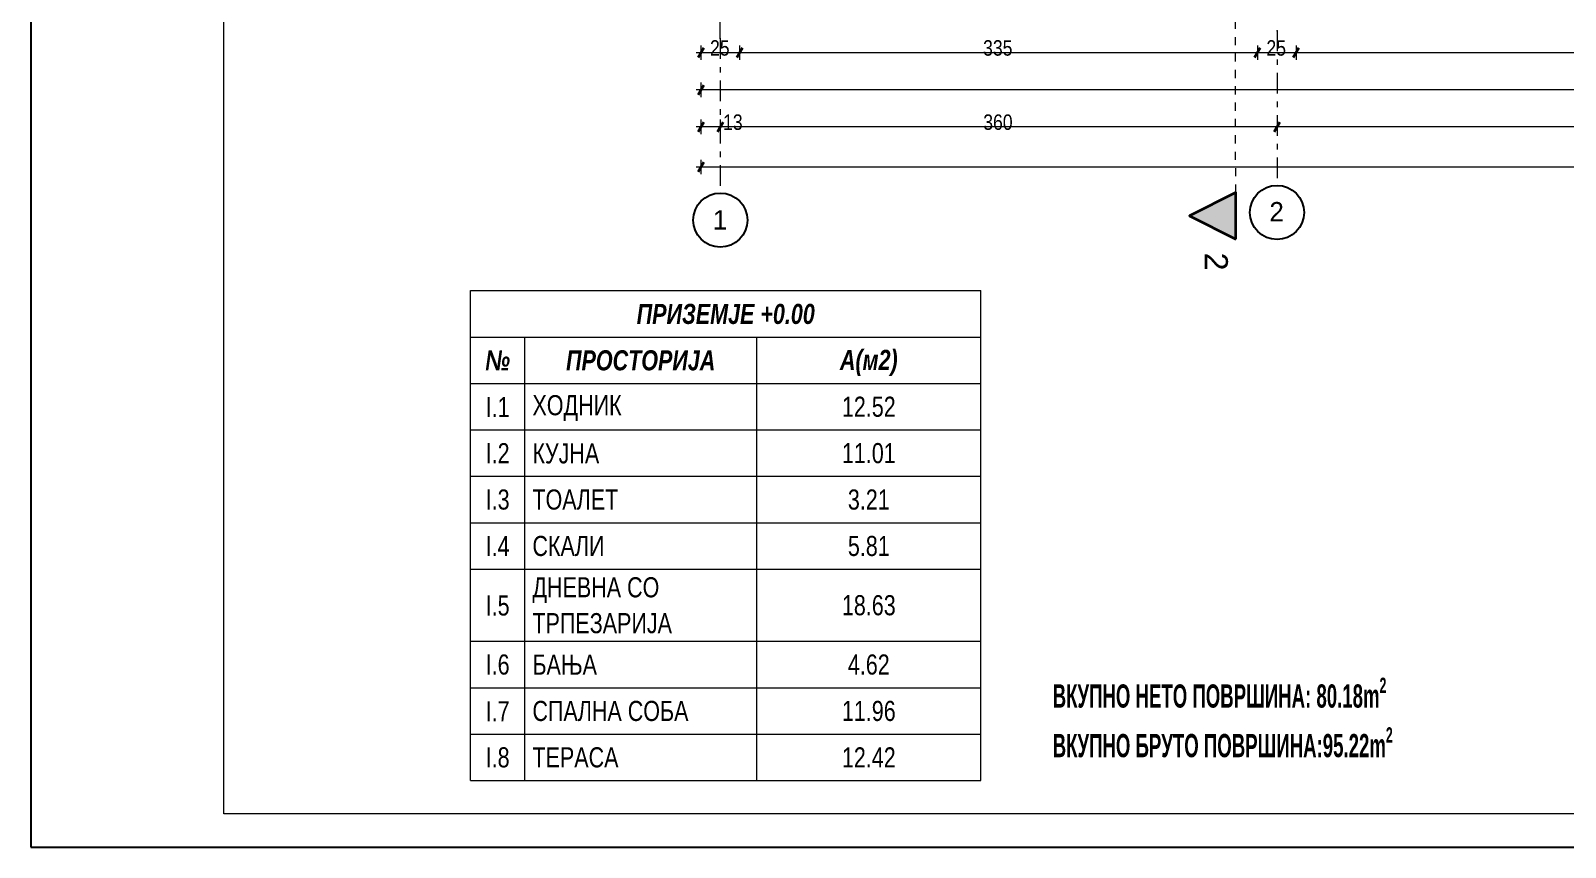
# Model space of a CAD drawing. Extents: x 1230 to 300706, y -1407 to 36108.
# Drawn here: x 56767 to 66690, y 2225 to 7504 of the extents above; entities that cross this region are included whole.
import ezdxf

# ---------------------------------------------------------------- set-up
doc = ezdxf.new("R2010")
doc.units = 0
doc.header["$LTSCALE"] = 5
doc.header["$MEASUREMENT"] = 0
doc.linetypes.add('- Двойно прекъснати линии', pattern=[1093.611073, 529.166651, -211.666656, 141.111112, -211.666656])
doc.linetypes.add('- Прекъснати линия', pattern=[423.333333, 211.666667, -211.666667])
for name, color, linetype, lineweight in [('1', 255, 'Continuous', 13), ('25', 9, 'Continuous', 35), ('46', 9, 'Continuous', 35), ('7', 7, 'Continuous', 25), ('85', 254, 'Continuous', 20), ('dimenzija', 7, 'Continuous', 13)]:
    doc.layers.add(name, color=color, linetype=linetype, lineweight=lineweight)
doc.layers.add('4 _ - Фрагмент - Чертежи.2D Elements', color=7, linetype='Continuous')
doc.layers.add('7 _ - Основни елементи.2D Elements', color=7, linetype='Continuous')
doc.layers.add('45', color=7, linetype='Continuous', lineweight=35, true_color=0x404040)
doc.styles.add('GENERATED_STYLE_3', font='GOTHIC.TTF')
doc.styles.add('GENERATED_STYLE_6', font='Cambria Math.ttf')
doc.styles.add('GENERATED_STYLE_8', font='GOTHICB.TTF')
doc.styles.add('GENERATED_STYLE_9', font='GOTHICB.TTF')

# ---------------------------------------------------------------- blocks, each defined once
blk = doc.blocks.new('A$Ce8ad3b6b')
at = {"layer": '7', "color": 7, "linetype": 'Continuous', "lineweight": 25, "char_height": 3, "attachment_point": 7, "style": 'GENERATED_STYLE_9'}
for s, insert in [('\\A1;{\\W0.600000x;\\pql;\\fCentury Gothic|b1|i0|c0|p34;ВКУПНО НЕТО ПОВРШИНА: 80.18\\fCentury Gothic|b1|i0|c0|p34;m\\fCentury Gothic|b1|i0|c0|p34;\\A1{\\H.66x;\\S2^  ;}}', (74.91, 9.55)), ('\\A1;{\\W0.600000x;\\pql;\\fCentury Gothic|b1|i0|c0|p34;ВКУПНО БРУТО ПОВРШИНА:95.22m\\fCentury Gothic|b1|i0|c0|p34;\\A1{\\H.66x;\\S2^  ;}}', (74.91, 3.14))]:
    blk.add_mtext(s, dxfattribs=dict(at, insert=insert))

msp = doc.modelspace()

# ---------------------------------------------------------------- hatches: boundary and pattern name
at = {"layer": '25', "linetype": 'Continuous', "lineweight": 35}
msp.add_hatch(color=256, dxfattribs=at).paths.add_polyline_path([(64559.2, 6157.3), (64558.8, 6457.3), (64259, 6306.8)])

# ---------------------------------------------------------------- linework, layer by layer
at = {"layer": '1', "linetype": '- Двойно прекъснати линии', "lineweight": 13, "ltscale": 0.05}
for p, q in [((61226.1, 7454.4), (61226.1, 14928.4)), ((61226.1, 7454.4), (61226.1, 6454.4)), ((64825.8, 7503.9), (64825.8, 6503.9))]:
    msp.add_line(p, q, dxfattribs=at)
at = {"layer": '1', "color": 7, "linetype": 'Continuous', "lineweight": 13, "ltscale": 0.05}
for p, q in [((59611.3, 5823.5), (62911.3, 5823.5)), ((59611.3, 5523.5), (59611.3, 5823.5)), ((62911.3, 5523.5), (62911.3, 5823.5)), ((59611.3, 5523.5), (62911.3, 5523.5)), ((59611.3, 5223.5), (59611.3, 5523.5)), ((59961.3, 5223.5), (59961.3, 5523.5)), ((61461.3, 5223.5), (61461.3, 5523.5)), ((62911.3, 5223.5), (62911.3, 5523.5)), ((59611.3, 5223.5), (59961.3, 5223.5)), ((59611.3, 4923.5), (59611.3, 5223.5)), ((59961.3, 5223.5), (61461.3, 5223.5)), ((59961.3, 4923.5), (59961.3, 5223.5)), ((61461.3, 5223.5), (62911.3, 5223.5)), ((61461.3, 4923.5), (61461.3, 5223.5)), ((62911.3, 4923.5), (62911.3, 5223.5)), ((59611.3, 4923.5), (59961.3, 4923.5)), ((59611.3, 4623.5), (59611.3, 4923.5)), ((59961.3, 4923.5), (61461.3, 4923.5)), ((59961.3, 4623.5), (59961.3, 4923.5)), ((61461.3, 4923.5), (62911.3, 4923.5)), ((61461.3, 4623.5), (61461.3, 4923.5)), ((62911.3, 4623.5), (62911.3, 4923.5)), ((59611.3, 4623.5), (59961.3, 4623.5)), ((59611.3, 4323.5), (59611.3, 4623.5)), ((59961.3, 4623.5), (61461.3, 4623.5)), ((59961.3, 4323.5), (59961.3, 4623.5)), ((61461.3, 4623.5), (62911.3, 4623.5)), ((61461.3, 4323.5), (61461.3, 4623.5)), ((62911.3, 4323.5), (62911.3, 4623.5)), ((59611.3, 4323.5), (59961.3, 4323.5)), ((59611.3, 4023.5), (59611.3, 4323.5)), ((59961.3, 4323.5), (61461.3, 4323.5)), ((59961.3, 4023.5), (59961.3, 4323.5)), ((61461.3, 4323.5), (62911.3, 4323.5)), ((61461.3, 4023.5), (61461.3, 4323.5)), ((62911.3, 4023.5), (62911.3, 4323.5)), ((59611.3, 4023.5), (59961.3, 4023.5)), ((59611.3, 3557), (59611.3, 4023.5)), ((59961.3, 4023.5), (61461.3, 4023.5)), ((59961.3, 3557), (59961.3, 4023.5)), ((61461.3, 4023.5), (62911.3, 4023.5)), ((61461.3, 3557), (61461.3, 4023.5)), ((62911.3, 3557), (62911.3, 4023.5)), ((59611.3, 3557), (59961.3, 3557)), ((59611.3, 3257), (59611.3, 3557)), ((59961.3, 3557), (61461.3, 3557)), ((59961.3, 3257), (59961.3, 3557)), ((61461.3, 3557), (62911.3, 3557)), ((61461.3, 3257), (61461.3, 3557)), ((62911.3, 3257), (62911.3, 3557)), ((59611.3, 3257), (59961.3, 3257)), ((59611.3, 2957), (59611.3, 3257)), ((59961.3, 3257), (61461.3, 3257)), ((59961.3, 2957), (59961.3, 3257)), ((61461.3, 3257), (62911.3, 3257)), ((61461.3, 2957), (61461.3, 3257)), ((62911.3, 2957), (62911.3, 3257)), ((59611.3, 2957), (59961.3, 2957)), ((59611.3, 2657), (59611.3, 2957)), ((59961.3, 2957), (61461.3, 2957)), ((59961.3, 2657), (59961.3, 2957)), ((61461.3, 2957), (62911.3, 2957)), ((61461.3, 2657), (61461.3, 2957)), ((62911.3, 2657), (62911.3, 2957)), ((59611.3, 2657), (59961.3, 2657)), ((59961.3, 2657), (61461.3, 2657)), ((61461.3, 2657), (62911.3, 2657))]:
    msp.add_line(p, q, dxfattribs=at)
at = {"layer": '1', "linetype": '- Двойно прекъснати линии', "lineweight": 13}
for p in [(61226.1, 7454.4), (61226.1, 7454.4), (64825.8, 7503.9), (64825.8, 7503.9)]:
    msp.add_point(p, dxfattribs=at)
at = {"layer": '25', "linetype": 'Continuous', "lineweight": 35, "flags": 128}
msp.add_lwpolyline([(64559.2, 6157.3), (64558.8, 6457.3), (64259, 6306.8)], close=True, dxfattribs=at)
at = {"layer": '4 _ - Фрагмент - Чертежи.2D Elements', "linetype": 'Continuous', "lineweight": 25, "ltscale": 0.01}
for points in [[(56766.9, 2225.4), (77766.9, 2225.4), (77766.9, 17075.4)], [(56766.9, 17075.4), (56766.9, 2225.4)]]:
    msp.add_lwpolyline(points, dxfattribs=at)
at = {"layer": '45', "linetype": 'Continuous', "lineweight": 35}
for p, q in [((61119.2, 7393.1), (61083.1, 7330.6)), ((61333.1, 7330.6), (61369.2, 7393.1)), ((64680.8, 7330.6), (64716.9, 7393.1)), ((64930.8, 7330.6), (64966.9, 7393.1)), ((61119.2, 7152.8), (61083.1, 7090.3)), ((61119.2, 6913.4), (61083.1, 6850.9)), ((61208.1, 6850.9), (61244.2, 6913.4)), ((64807.7, 6850.9), (64843.8, 6913.4)), ((61119.2, 6653.8), (61083.1, 6591.3))]:
    msp.add_line(p, q, dxfattribs=at)
at = {"layer": '7', "linetype": 'Continuous', "lineweight": 25}
for centre in [(61226.1, 6279.4), (64825.8, 6328.9)]:
    msp.add_circle(centre, 175, dxfattribs=at)
at = {"layer": '7 _ - Основни елементи.2D Elements', "linetype": 'Continuous', "lineweight": 20, "ltscale": 0.2, "flags": 128}
msp.add_lwpolyline([(58016.9, 16863.5), (77514.3, 16863.5), (77514.3, 2441), (58016.9, 2441)], close=True, dxfattribs=at)
at = {"layer": '85', "linetype": '- Прекъснати линия', "lineweight": 20, "ltscale": 0.05}
msp.add_line((64558.8, 6457.3), (64543.7, 16212), dxfattribs=at)
at = {"layer": '85', "linetype": 'Continuous', "lineweight": 20, "ltscale": 0.05}
for p, q in [((61101.1, 7361.9), (61070.6, 7361.9)), ((61101.1, 7408.7), (61101.1, 7315)), ((61351.1, 7361.9), (61101.1, 7361.9)), ((61351.1, 7408.7), (61351.1, 7315)), ((64698.8, 7361.9), (61351.1, 7361.9)), ((64698.8, 7408.7), (64698.8, 7315)), ((64948.8, 7361.9), (64698.8, 7361.9)), ((64948.8, 7408.7), (64948.8, 7315)), ((69851.1, 7361.9), (64948.8, 7361.9)), ((61101.1, 7168.5), (61101.1, 7074.7)), ((61101.1, 7121.6), (61070.6, 7121.6)), ((73101.1, 7121.6), (61101.1, 7121.6)), ((61101.1, 6882.2), (61070.6, 6882.2)), ((61101.1, 6929), (61101.1, 6835.3)), ((61226.1, 6882.2), (61101.1, 6882.2)), ((61226.1, 6929), (61226.1, 6835.3)), ((64825.8, 6882.2), (61226.1, 6882.2)), ((64825.8, 6929), (64825.8, 6835.3)), ((69975.8, 6882.2), (64825.8, 6882.2)), ((61101.1, 6669.4), (61101.1, 6575.7)), ((61101.1, 6622.5), (61070.6, 6622.5)), ((74901.1, 6622.5), (61101.1, 6622.5))]:
    msp.add_line(p, q, dxfattribs=at)

# ---------------------------------------------------------------- block references
at = {"layer": 'dimenzija', "ltscale": 50, "xscale": 49.99999999999962, "yscale": 49.99999999999962, "zscale": 49.99999999999962}
msp.add_blockref('A$Ce8ad3b6b', (59629.7, 2607), dxfattribs=at)

# ---------------------------------------------------------------- texts
at = {"layer": '1', "linetype": 'Continuous', "lineweight": 13, "char_height": 125, "attachment_point": 1, "style": 'GENERATED_STYLE_6'}
for s, insert in [('\\A1;{\\pql;\\pt0;\\fCentury Gothic|b0|i0|c0|p34;2}', (64777, 6396.4)), ('\\A1;{\\pql;\\pt0;\\fCentury Gothic|b0|i0|c0|p34;1}', (61177.3, 6343.7))]:
    msp.add_mtext(s, dxfattribs=dict(at, insert=insert))
at = {"layer": '1', "color": 7, "linetype": 'Continuous', "lineweight": 13, "char_height": 130}
for s, insert, attachment_point, style in [('\\A1;{\\W0.800000x;\\pqc;\\fCentury Gothic|b1|i1|c0|p34;ПРИЗЕМЈЕ +0.00}', (61261.3, 5672.4), 5, 'GENERATED_STYLE_8'), ('\\A1;{\\W0.800000x;\\pqc;\\fCentury Gothic|b1|i1|c0|p34;№}', (59786.3, 5372.5), 5, 'GENERATED_STYLE_8'), ('\\A1;{\\W0.800000x;\\pqc;\\fCentury Gothic|b1|i1|c0|p34;ПРОСТОРИЈА}', (60711.3, 5372.5), 5, 'GENERATED_STYLE_8'), ('\\A1;{\\W0.800000x;\\pqc;\\fCentury Gothic|b1|i1|c0|p34;А(м2)}', (62186.3, 5356.3), 5, 'GENERATED_STYLE_8'), ('\\A1;{\\W0.800000x;\\pqc;\\fCentury Gothic|b0|i0|c0|p34;I.1}', (59786.3, 5071.3), 5, 'GENERATED_STYLE_6'), ('\\A1;{\\W0.800000x;\\pql;\\fCentury Gothic|b0|i0|c0|p34;ХОДНИК}', (60011.3, 5064.3), 4, 'GENERATED_STYLE_6'), ('\\A1;{\\W0.800000x;\\pqc;\\fCentury Gothic|b0|i0|c0|p34;12.52}', (62186.3, 5072.5), 5, 'GENERATED_STYLE_6'), ('\\A1;{\\W0.800000x;\\pqc;\\fCentury Gothic|b0|i0|c0|p34;I.2}', (59786.3, 4772.9), 5, 'GENERATED_STYLE_6'), ('\\A1;{\\W0.800000x;\\pql;\\fCentury Gothic|b0|i0|c0|p34;КУЈНА}', (60011.3, 4770.9), 4, 'GENERATED_STYLE_6'), ('\\A1;{\\W0.800000x;\\pqc;\\fCentury Gothic|b0|i0|c0|p34;11.01}', (62186.3, 4772.5), 5, 'GENERATED_STYLE_6'), ('\\A1;{\\W0.800000x;\\pqc;\\fCentury Gothic|b0|i0|c0|p34;I.3}', (59786.3, 4472.5), 5, 'GENERATED_STYLE_6'), ('\\A1;{\\W0.800000x;\\pql;\\fCentury Gothic|b0|i0|c0|p34;ТОАЛЕТ}', (60011.3, 4472.5), 4, 'GENERATED_STYLE_6'), ('\\A1;{\\W0.800000x;\\pqc;\\fCentury Gothic|b0|i0|c0|p34;3.21}', (62186.3, 4472.5), 5, 'GENERATED_STYLE_6'), ('\\A1;{\\W0.800000x;\\pqc;\\fCentury Gothic|b0|i0|c0|p34;I.4}', (59786.3, 4172.9), 5, 'GENERATED_STYLE_6'), ('\\A1;{\\W0.800000x;\\pql;\\fCentury Gothic|b0|i0|c0|p34;СКАЛИ}', (60011.3, 4172.5), 4, 'GENERATED_STYLE_6'), ('\\A1;{\\W0.800000x;\\pqc;\\fCentury Gothic|b0|i0|c0|p34;5.81}', (62186.3, 4172.5), 5, 'GENERATED_STYLE_6'), ('\\A1;{\\W0.800000x;\\pqc;\\fCentury Gothic|b0|i0|c0|p34;I.5}', (59786.3, 3787.6), 5, 'GENERATED_STYLE_6'), ('\\A1;{\\W0.800000x;\\pqc;\\fCentury Gothic|b0|i0|c0|p34;18.63}', (62186.3, 3789.3), 5, 'GENERATED_STYLE_6'), ('\\A1;{\\W0.800000x;\\pqc;\\fCentury Gothic|b0|i0|c0|p34;I.6}', (59786.3, 3406), 5, 'GENERATED_STYLE_6'), ('\\A1;{\\W0.800000x;\\pqc;\\fCentury Gothic|b0|i0|c0|p34;4.62}', (62186.3, 3406), 5, 'GENERATED_STYLE_6'), ('\\A1;{\\W0.800000x;\\pql;\\fCentury Gothic|b0|i0|c0|p34;БАЊА}', (60011.3, 3406), 4, 'GENERATED_STYLE_6'), ('\\A1;{\\W0.800000x;\\pqc;\\fCentury Gothic|b0|i0|c0|p34;I.7}', (59786.3, 3104.4), 5, 'GENERATED_STYLE_6'), ('\\A1;{\\W0.800000x;\\pql;\\fCentury Gothic|b0|i0|c0|p34;СПАЛНА СОБА}', (60011.3, 3106), 4, 'GENERATED_STYLE_6'), ('\\A1;{\\W0.800000x;\\pqc;\\fCentury Gothic|b0|i0|c0|p34;11.96}', (62186.3, 3106), 5, 'GENERATED_STYLE_6'), ('\\A1;{\\W0.800000x;\\pqc;\\fCentury Gothic|b0|i0|c0|p34;I.8}', (59786.3, 2806), 5, 'GENERATED_STYLE_6'), ('\\A1;{\\W0.800000x;\\pql;\\fCentury Gothic|b0|i0|c0|p34;ТЕРАСА}', (60011.3, 2806), 4, 'GENERATED_STYLE_6'), ('\\A1;{\\W0.800000x;\\pqc;\\fCentury Gothic|b0|i0|c0|p34;12.42}', (62186.3, 2806.5), 5, 'GENERATED_STYLE_6')]:
    msp.add_mtext(s, dxfattribs=dict(at, insert=insert, attachment_point=attachment_point, style=style))
at = {"layer": '1', "color": 7, "linetype": 'Continuous', "lineweight": 13, "insert": (60011.3, 3789.3), "char_height": 130, "width": 1400, "attachment_point": 4, "line_spacing_factor": 1.070163, "style": 'GENERATED_STYLE_6'}
msp.add_mtext('\\A1;{\\W0.800000x;\\pql;\\fCentury Gothic|b0|i0|c0|p34;ДНЕВНА СО ТРПЕЗАРИЈА}', dxfattribs=at)
at = {"layer": '25', "linetype": 'Continuous', "lineweight": 35, "insert": (64358.1, 5953.1), "char_height": 150, "attachment_point": 9, "rotation": 270.08821, "style": 'GENERATED_STYLE_3'}
msp.add_mtext('\\A1;{\\pqr;\\pt0;\\fArial|b0|i0|c0|p34;2}', dxfattribs=at)
at = {"layer": '46', "linetype": 'Continuous', "lineweight": 35, "char_height": 100, "attachment_point": 7, "style": 'GENERATED_STYLE_6'}
for s, insert in [('\\A1;{\\W0.850000x;\\pql;\\fCentury Gothic|b0|i0|c0|p34;25}', (61159.7, 7341.1)), ('\\A1;{\\W0.850000x;\\pql;\\fCentury Gothic|b0|i0|c0|p34;335}', (62925.4, 7341.1)), ('\\A1;{\\W0.850000x;\\pql;\\fCentury Gothic|b0|i0|c0|p34;25}', (64757.4, 7341.1)), ('\\A1;{\\W0.850000x;\\pql;\\fCentury Gothic|b0|i0|c0|p34;13}', (61244.2, 6861.4)), ('\\A1;{\\W0.850000x;\\pql;\\fCentury Gothic|b0|i0|c0|p34;360}', (62926.4, 6861.4))]:
    msp.add_mtext(s, dxfattribs=dict(at, insert=insert))

doc.saveas('drawing.dxf')
